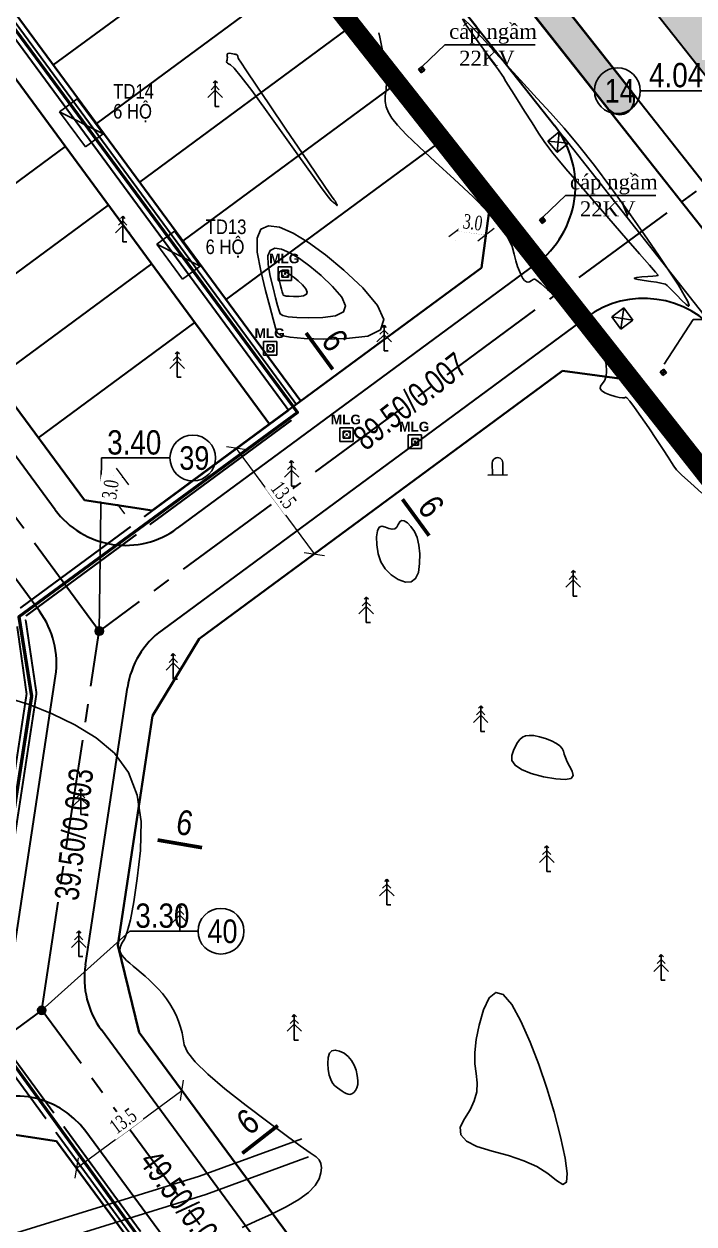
# Model space of a CAD drawing. Extents: x 22709 to 568895, y -41029 to 1932533.
# Drawn here: x 561065.6 to 561134.6, y 1930783.7 to 1930907.3 of the extents above; entities that cross this region are included whole.
import ezdxf

# ---------------------------------------------------------------- set-up
doc = ezdxf.new("R2010")
doc.units = ezdxf.units.MI
doc.header["$MEASUREMENT"] = 0
doc.header["$PDMODE"] = 1
for name, pattern in [('BORDER2', [0.875, 0.25, -0.125, 0.25, -0.125, 0, -0.125]), ('CENTER2', [1.125, 0.75, -0.125, 0.125, -0.125]), ('CONTINOUS', [0]), ('DASHED', [0.75, 0.5, -0.25]), ('DASHED2', [0.375, 0.25, -0.125])]:
    doc.linetypes.add(name, pattern=pattern)
doc.layers.get('0').update_dxf_attribs({"color": 8, "linetype": 'CONTINUOUS'})
doc.layers.get('DEFPOINTS').update_dxf_attribs({"color": 8, "linetype": 'CONTINUOUS'})
for name, color, linetype, lineweight in [('1-chieu dai', 8, 'CONTINUOUS', 40), ('1-nghiktHC', 8, 'CONTINUOUS', 60), ('10-TIM', 8, 'CENTER2', 35), ('13-PLO', 8, 'CONTINUOUS', 35), ('4-LE TRONG', 8, 'CONTINUOUS', 40), ('7-LE NGOAI', 8, 'CONTINUOUS', 35), ('84- CX DAI PHAN CACH', 8, 'CONTINUOUS', 50), ('D-S-DÂY ĐIỆN 1.5', 200, 'DASHED2', 40), ('EC04', 8, 'CONTINUOUS', 53), ('hlengoai', 8, 'CONTINUOUS', 0)]:
    doc.layers.add(name, color=color, linetype=linetype, lineweight=lineweight)
for name, color, linetype in [('1-chieurong', 8, 'CONTINUOUS'), ('1-cotTK', 8, 'CONTINUOUS'), ('1-RANH GIOI QH DX', 8, 'BORDER2'), ('1-toado', 8, 'CONTINUOUS'), ('CHUDIEN', 8, 'CONTINUOUS'), ('DIA VAT', 8, 'CONTINOUS'), ('DIA VAT.MOI', 8, 'CONTINUOUS'), ('DM CON', 8, 'CONTINUOUS'), ('GPC', 8, 'CONTINUOUS'), ('hoga', 8, 'CONTINUOUS'), ('lang mo', 8, 'CONTINUOUS'), ('LE DUONG', 8, 'CONTINUOUS'), ('LE.HTRANG', 8, 'CONTINUOUS'), ('MATCAT', 8, 'CONTINUOUS'), ('Phan cach.QH', 8, 'CONTINUOUS'), ('PHI LAO', 8, 'CONTINUOUS'), ('Thietbidien', 8, 'CONTINUOUS')]:
    doc.layers.add(name, color=color, linetype=linetype)
doc.styles.add('Do doc', font='VHARIALN.TTF', dxfattribs={"width": 0.9, "oblique": 0.6})
doc.styles.add('HHH', font='VNTIMEI.TTF', dxfattribs={"height": 0.5})
doc.styles.add('K1', font='VHARIALN.TTF', dxfattribs={"height": 250})
doc.styles.add('L1', font='vntimeh.shx', dxfattribs={"width": 0.7})
doc.styles.add('nha', font='VHARIALB.TTF', dxfattribs={"height": 1})
doc.styles.get("Standard").update_dxf_attribs({"font": 'vntimeh.shx'})
doc.styles.add('VNARIAL', font='VHARIALN.TTF')
doc.linetypes.add('EN04M', pattern='A,4.505489,-0.889973,2.289537,[1,CHEO22.shx,S=0.898128,R=0,X=0,Y=0.012726],2.215951,-0.947487,["0.4KV",Standard,S=2,R=359.997854,X=0,Y=-0.812412],-8.615751,2.099566,[1,CHEO22.shx,S=0.898128,R=0,X=0,Y=-0.055311],2.405923,-0.889973', length=24.85965)
doc.dimstyles.new('chieu rong', dxfattribs={"dimtxt": 1.5, "dimasz": 1.5, "dimexe": 1, "dimexo": 1, "dimgap": 0.3, "dimtad": 1, "dimdec": 1, "dimzin": 0, "dimdsep": 46, "dimtxsty": 'L1', "dimblk": 'OBLIQUE', "dimcen": 1, "dimclrd": 37, "dimclre": 37, "dimclrt": 7, "dimadec": 0, "dimazin": 0, "dimtfac": 1, "dimtdec": 1, "dimtofl": 0, "dimtmove": 2, "dimatfit": 3, "dimldrblk": 'ARCHTICK', "dimfxl": 1, "dimtfill": 1, "dimtolj": 1, "dimtzin": 0, "dimlwd": 5, "dimlwe": 5, "dimarcsym": 0})
doc.dimstyles.get("Standard").update_dxf_attribs({"dimtxt": 0.18, "dimasz": 0.18, "dimexe": 0.18, "dimexo": 0.0625, "dimgap": 0.09, "dimtad": 0, "dimtih": 1, "dimtoh": 1, "dimdec": 4, "dimzin": 0, "dimdsep": 46, "dimtxsty": 'Standard', "dimcen": 0.09, "dimadec": 0, "dimazin": 0, "dimtfac": 1, "dimtdec": 4, "dimtofl": 0, "dimtmove": 0, "dimatfit": 3, "dimfxl": 1, "dimtolj": 1, "dimtzin": 0, "dimarcsym": 0})
pattern_1 = [(37.5, (561075.49294, 1927460.0977), (-0.018898007, 0.57804713), [0, -0.456, 0, -0.51, 0, -0.4875]), (7.5, (561075.49294, 1927460.0977), (0.53093301, 0.84664382), [0, -0.246, 0, -0.411, 0, -0.1575]), (327.5, (561075.12394, 1927460.0977), (0.93424256, 0.001697716), [0, -0.15, 0, -0.54, 0, -0.705]), (317.5, (561075.12394, 1927460.0977), (0.90183798, 0.26330267), [0, -0.075, 0, -0.354, 0, -0.405])]

# ---------------------------------------------------------------- blocks, each defined once
blk = doc.blocks.new('hgd')
at = {"layer": 'hoga'}
for p, q in [((568281.14, 1931129.13, 2.68), (568281.51, 1931129.4, 2.68)), ((568281.79, 1931129.02, 3.6), (568281.14, 1931129.13, 3.6)), ((568281.42, 1931128.74, 3.6), (568281.14, 1931129.13, 2.68)), ((568281.51, 1931129.4, 2.68), (568281.42, 1931128.74, 3.6)), ((568281.42, 1931128.74, 3.6), (568281.79, 1931129.02, 3.6)), ((568281.79, 1931129.02, 3.6), (568281.51, 1931129.4, 2.68))]:
    blk.add_line(p, q, dxfattribs=at)
blk = doc.blocks.new('hg')
at = {"layer": 'hoga'}
for p, q in [((568234.76, 1931184.47, -3.14), (568236.01, 1931185.38, -3.14)), ((568236.01, 1931185.38, -3.14), (568235.7, 1931183.19, -0.05)), ((568236.94, 1931184.1, -0.05), (568236.01, 1931185.38, -3.14)), ((568236.94, 1931184.1, -0.05), (568234.76, 1931184.47, -0.05)), ((568235.7, 1931183.19, -0.05), (568234.76, 1931184.47, -3.14)), ((568235.7, 1931183.19, -0.05), (568236.94, 1931184.1, -0.05))]:
    blk.add_line(p, q, dxfattribs=at)
blk = doc.blocks.new('PL')
at = {"layer": 'PHI LAO', "color": 250, "linetype": 'Continuous'}
blk.add_line((569625.73, 1929989.67), (569626.15, 1929989.67), dxfattribs=at)
for points in [[(569624.98, 1929990.58), (569625.73, 1929991.33)], [(569625.3, 1929991.39), (569625.73, 1929991.81)], [(569625.51, 1929992.08), (569625.73, 1929992.3)], [(569625.95, 1929992.08), (569625.73, 1929992.3)], [(569625.73, 1929989.67), (569625.73, 1929992.3)], [(569626.15, 1929991.39), (569625.73, 1929991.81)], [(569626.48, 1929990.58), (569625.73, 1929991.33)]]:
    blk.add_lwpolyline(points, dxfattribs=at)
blk = doc.blocks.new('cvnfgj')
at = {"layer": '1-cotTK', "lineweight": -3}
h = blk.add_hatch(dxfattribs=at)
h.set_pattern_fill('ANSI31', scale=0.1, style=0)
h.set_pattern_definition([(45, (561075.492941, 1927460.097698), (-0.008838834765, 0.008838834765), [])])
edge = h.paths.add_edge_path()
edge.add_arc((568402.56, 1930175.79), 0.43, 0, 360)
at = {"layer": '1-cotTK', "color": 7, "lineweight": -3}
blk.add_circle((568402.56, 1930175.79, -28.47), 0.43, dxfattribs=at)
blk = doc.blocks.new('_Oblique')
at = {"color": 0, "linetype": 'ByBlock', "lineweight": -2}
blk.add_line((-0.5, -0.5), (0.5, 0.5), dxfattribs=at)
blk = doc.blocks.new('*D63')
at = {"layer": '1-chieurong', "color": 37, "lineweight": 5, "transparency": 16777216}
for p, q in [((568438.34, 1930783.98), (568437.01, 1930785.79)), ((568426.73, 1930776.98), (568437.6, 1930784.98)), ((568427.47, 1930775.97), (568426.14, 1930777.78))]:
    blk.add_line(p, q, dxfattribs=at)
at = {"layer": 'DEFPOINTS', "color": 0, "lineweight": -3, "transparency": 16777216}
for p in [(568437.6, 1930784.98), (568438.94, 1930783.17), (568428.07, 1930775.16)]:
    blk.add_point(p, dxfattribs=at)
at = {"layer": '1-chieurong', "color": 37, "lineweight": 5, "transparency": 16777216, "xscale": 1.5, "yscale": 1.5, "zscale": 1.5}
for p, rotation in [((568437.6, 1930784.98), 36.37556449985789), ((568426.73, 1930776.98), 216.3755644998579)]:
    blk.add_blockref('_Oblique', p, dxfattribs=dict(at, rotation=rotation))
at = {"layer": '1-chieurong', "color": 7, "lineweight": -3, "transparency": 16777216, "insert": (568431.54, 1930781.83), "char_height": 1.5, "attachment_point": 5, "rotation": 36.3756, "style": 'L1', "bg_fill": 3, "box_fill_scale": 1.25, "bg_fill_color": 9, "bg_fill_true_color": 13158600, "bg_fill_transparency": 0}
blk.add_mtext('\\A1;13.5', dxfattribs=at)
blk = doc.blocks.new('_ARCHTICK')
at = {"color": 0, "linetype": 'ByBlock', "const_width": 0.15}
blk.add_lwpolyline([(-0.5, -0.5), (0.5, 0.5)], dxfattribs=at)
blk = doc.blocks.new('*D102')
at = {"layer": '1-chieurong', "color": 37, "lineweight": 5, "transparency": 16777216}
for p, q in [((568451.24, 1930840.2), (568443.23, 1930851.07)), ((568442.43, 1930850.47), (568442.43, 1930850.47)), ((568450.44, 1930839.61), (568450.44, 1930839.61))]:
    blk.add_line(p, q, dxfattribs=at)
at = {"layer": 'DEFPOINTS', "color": 0, "lineweight": -3, "transparency": 16777216}
for p in [(568443.23, 1930851.07), (568443.23, 1930851.07), (568451.24, 1930840.2)]:
    blk.add_point(p, dxfattribs=at)
at = {"layer": '1-chieurong', "color": 37, "lineweight": 5, "transparency": 16777216, "xscale": 1.5, "yscale": 1.5, "zscale": 1.5}
for p, rotation in [((568443.23, 1930851.07), 126.3755644980997), ((568451.24, 1930840.2), 306.3755644980997)]:
    blk.add_blockref('_Oblique', p, dxfattribs=dict(at, rotation=rotation))
at = {"layer": '1-chieurong', "color": 7, "lineweight": -3, "transparency": 16777216, "insert": (568448.08, 1930846.26), "char_height": 1.5, "attachment_point": 5, "rotation": 306.3756, "style": 'L1', "bg_fill": 3, "box_fill_scale": 1.25, "bg_fill_color": 9, "bg_fill_true_color": 13158600, "bg_fill_transparency": 0}
blk.add_mtext('\\A1;13.5', dxfattribs=at)
blk = doc.blocks.new('*D129')
at = {"layer": '1-chieurong', "color": 37, "lineweight": 5, "transparency": 16777216}
for p, q in [((568465.94, 1930873.48), (568468.91, 1930873.08)), ((568465.8, 1930872.49), (568465.8, 1930872.49))]:
    blk.add_line(p, q, dxfattribs=at)
at = {"layer": '1-chieurong', "color": 37, "lineweight": 5, "transparency": 16777216, "xscale": 1.5, "yscale": 1.5, "zscale": 1.5}
for p, rotation in [((568465.94, 1930873.48), 172.3457274217622), ((568468.91, 1930873.08), 352.3457274217623)]:
    blk.add_blockref('_Oblique', p, dxfattribs=dict(at, rotation=rotation))
at = {"layer": '1-chieurong', "color": 7, "lineweight": -3, "transparency": 16777216, "insert": (568467.56, 1930874.33), "char_height": 1.5, "attachment_point": 5, "rotation": 352.3457, "style": 'L1', "bg_fill": 3, "box_fill_scale": 1.25, "bg_fill_color": 9, "bg_fill_true_color": 13158600, "bg_fill_transparency": 0}
blk.add_mtext('\\A1;3.0', dxfattribs=at)
at = {"layer": 'DEFPOINTS', "color": 0, "lineweight": -3, "transparency": 16777216}
for p in [(568465.94, 1930873.48), (568468.91, 1930873.08), (568468.91, 1930873.08)]:
    blk.add_point(p, dxfattribs=at)
blk = doc.blocks.new('*D131')
at = {"layer": '1-chieurong', "color": 37, "lineweight": 5, "transparency": 16777216}
for p, q in [((568430.5, 1930848.31), (568430.5, 1930848.31)), ((568431.04, 1930845.19), (568431.49, 1930848.16)), ((568430.05, 1930845.34), (568430.05, 1930845.34))]:
    blk.add_line(p, q, dxfattribs=at)
at = {"layer": '1-chieurong', "color": 37, "lineweight": 5, "transparency": 16777216, "xscale": 1.5, "yscale": 1.5, "zscale": 1.5}
for p, rotation in [((568431.49, 1930848.16), 81.3755644977677), ((568431.04, 1930845.19), 261.3755644977677)]:
    blk.add_blockref('_Oblique', p, dxfattribs=dict(at, rotation=rotation))
at = {"layer": '1-chieurong', "color": 7, "lineweight": -3, "transparency": 16777216, "insert": (568430.23, 1930846.83), "char_height": 1.5, "attachment_point": 5, "rotation": 81.3756, "style": 'L1', "bg_fill": 3, "box_fill_scale": 1.25, "bg_fill_color": 9, "bg_fill_true_color": 13158600, "bg_fill_transparency": 0}
blk.add_mtext('\\A1;3.0', dxfattribs=at)
at = {"layer": 'DEFPOINTS', "color": 0, "lineweight": -3, "transparency": 16777216}
for p in [(568431.49, 1930848.16), (568431.49, 1930848.16), (568431.04, 1930845.19)]:
    blk.add_point(p, dxfattribs=at)
blk = doc.blocks.new('Tu ha the')
at = {"color": 1, "linetype": 'CONTINOUS'}
blk.add_solid([(-1.5, -0.368), (1.5, 1.132), (-1.5, 1.132), (-1.5, -0.368)], dxfattribs=at)
at = {"layer": 'Thietbidien', "color": 1}
for p, q in [((-1.5, -0.368), (-1.5, 1.132)), ((-1.5, 1.132), (1.5, 1.132)), ((1.5, 1.132), (-1.5, -0.368)), ((1.5, -0.368), (1.5, 1.132)), ((-1.5, -0.368), (1.5, -0.368))]:
    blk.add_line(p, q, dxfattribs=at)
blk = doc.blocks.new('A$C5C0861BC')
at = {"layer": '1-nghiktHC', "color": 8, "lineweight": -3, "const_width": 0.2, "flags": 128}
for points in [[(360.79, 117.94), (299.41, 201.28)], [(359.98, 117.35), (298.6, 200.68)], [(359.97, 117.34), (346.3, 107.27), (345.09, 106.38)], [(345.67, 105.57), (346.89, 106.46), (360.29, 116.33)], [(326.74, 58.02), (326.74, 58.02), (329.41, 64.55), (332.99, 88.15), (332.02, 95.1)], [(327.44, 57.03), (330.36, 64.21), (334.01, 88.2), (332.9, 95.72), (332.96, 95.76)], [(344.74, 32.79), (336.81, 43.63)], [(344.15, 31.9), (336, 43.04)]]:
    blk.add_lwpolyline(points, dxfattribs=at)
at = {"layer": '1-nghiktHC', "color": 8, "linetype": 'DASHED', "lineweight": -3, "ltscale": 10, "const_width": 0.2, "flags": 128}
for points in [[(343.72, 105.37), (332.33, 96.98)], [(332.91, 96.17), (344.31, 104.56)]]:
    blk.add_lwpolyline(points, dxfattribs=at)
at = {"layer": '1-nghiktHC', "color": 8, "linetype": 'DASHED2', "lineweight": -3, "ltscale": 10, "const_width": 0.2, "flags": 128}
for points in [[(326.55, 55.95), (334.99, 44.41)], [(335.8, 45), (327.36, 56.54)]]:
    blk.add_lwpolyline(points, dxfattribs=at)
blk = doc.blocks.new('tmb')
at = {"layer": '84- CX DAI PHAN CACH', "lineweight": -3}
h = blk.add_hatch(dxfattribs=at)
h.set_pattern_fill('AR-SAND', color=256, scale=0.3, style=0)
h.set_pattern_definition(pattern_1)
edge = h.paths.add_edge_path()
edge.add_line((568445.617, 1930975.039), (568502.277, 1930903.261))
edge.add_line((568502.277, 1930903.261), (568553.045, 1930838.948))
edge.add_line((568553.045, 1930838.948), (568581.031, 1930803.495))
edge.add_arc((568582.211, 1930804.423), 1.501, 218.18055, 398.44591)
edge.add_line((568583.387, 1930805.356), (568550.555, 1930846.944))
edge.add_line((568550.555, 1930846.944), (568515.677, 1930891.125))
edge.add_line((568515.677, 1930891.125), (568476.956, 1930940.174))
edge.add_line((568476.956, 1930940.174), (568447.967, 1930976.894))
edge.add_arc((568446.792, 1930975.967), 1.497, 38.28906, 218.28906)
h = blk.add_hatch(dxfattribs=at)
h.set_pattern_fill('AR-SAND', color=256, scale=0.3, style=0)
h.set_pattern_definition(pattern_1)
h.paths.add_polyline_path([(568440.119, 1930970.699, 0.9999895), (568432.273, 1930964.505), (568564.483, 1930797.017, 1.0197815), (568572.426, 1930803.098)])
h = blk.add_hatch(dxfattribs=at)
h.set_pattern_fill('AR-SAND', color=256, scale=0.3, style=0)
h.set_pattern_definition(pattern_1)
h.paths.add_polyline_path([(568426.782, 1930960.171, 1.0000069), (568424.428, 1930958.312), (568481.521, 1930886.021, 1.0000078), (568483.875, 1930887.88)])
at = {"layer": '1-cotTK', "lineweight": -3, "ltscale": 15, "flags": 128}
for points in [[(568501.138, 1930885.336), (568491.853, 1930887.884), (568484.812, 1930887.884)], [(568429.078, 1930832.256), (568429.316, 1930850.076), (568436.357, 1930850.076)], [(568423.147, 1930793.224), (568432.215, 1930801.359), (568439.257, 1930801.359)]]:
    blk.add_lwpolyline(points, dxfattribs=at)
at = {"layer": '1-RANH GIOI QH DX', "linetype": 'DASHED2', "ltscale": 30, "const_width": 2}
blk.add_lwpolyline([(568411.678, 1930949.543), (568385.601, 1930982.494), (568352.821, 1931025.773), (568320.86, 1931069.918), (568234.454, 1931189.276), (567924.026, 1930964.64), (568247.697, 1930518.199), (568559.192, 1930762.669), (568544.947, 1930780.727), (568483.932, 1930858.072), (568469.374, 1930876.529)], close=True, dxfattribs=at)
at = {"layer": '1-toado'}
for centre in [(568482.455, 1930887.884), (568438.714, 1930850.076), (568441.613, 1930801.359)]:
    blk.add_circle(centre, 2.357, dxfattribs=at)
at = {"layer": '10-TIM', "ltscale": 15}
for p, q in [((568429.078, 1930832.256), (568354.498, 1930933.505)), ((568501.136, 1930885.335), (568429.078, 1930832.256)), ((568423.147, 1930793.224), (568429.078, 1930832.256)), ((568423.147, 1930793.224), (568342.347, 1930733.706)), ((568487.246, 1930706.204), (568423.147, 1930793.224))]:
    blk.add_line(p, q, dxfattribs=at)
at = {"layer": '13-PLO'}
for p, q in [((568445.799, 1930906.363), (568424.331, 1930890.55)), ((568450.452, 1930900.475), (568428.779, 1930884.511)), ((568455.104, 1930894.587), (568433.227, 1930878.472)), ((568459.757, 1930888.699), (568437.675, 1930872.434)), ((568425.558, 1930882.139), (568409.455, 1930870.277)), ((568464.409, 1930882.812), (568442.123, 1930866.395)), ((568430.006, 1930876.1), (568413.903, 1930864.239)), ((568434.454, 1930870.061), (568418.351, 1930858.2)), ((568438.902, 1930864.023), (568422.799, 1930852.161))]:
    blk.add_line(p, q, dxfattribs=at)
at = {"layer": '4-LE TRONG', "ltscale": 0.5}
for p, q in [((568411.678, 1930949.543), (568469.374, 1930876.529)), ((568388.746, 1930938.858), (568449.833, 1930855.928)), ((568385.526, 1930936.486), (568446.612, 1930853.556)), ((568372.388, 1930920.599), (568427.544, 1930845.72)), ((568483.932, 1930858.072), (568544.947, 1930780.727)), ((568434.535, 1930844.66), (568446.6, 1930853.547)), ((568427.544, 1930845.72), (568434.535, 1930844.66))]:
    blk.add_line(p, q, dxfattribs=at)
at = {"layer": '4-LE TRONG'}
for p, q in [((568469.374, 1930876.529), (568468.448, 1930869.64)), ((568449.821, 1930855.919), (568468.448, 1930869.64)), ((568476.809, 1930859.032), (568439.357, 1930831.445)), ((568483.932, 1930858.072), (568476.809, 1930859.032)), ((568439.357, 1930831.445), (568434.58, 1930823.536)), ((568430.992, 1930799.918), (568434.58, 1930823.536)), ((568430.992, 1930799.918), (568433.206, 1930790.949)), ((568433.206, 1930790.949), (568480.1, 1930727.287)), ((568424.681, 1930779.76), (568417.69, 1930780.82)), ((568440.101, 1930758.826), (568424.681, 1930779.76))]:
    blk.add_line(p, q, dxfattribs=at)
at = {"layer": '4-LE TRONG', "ltscale": 0.5, "flags": 128}
blk.add_lwpolyline([(568449.821, 1930855.919), (568446.6, 1930853.547)], dxfattribs=at)
at = {"layer": '7-LE NGOAI', "extrusion": (0.010195, 0.003673, 0.999941)}
for p, q in [((568564.591, 1930796.881), (568432.272, 1930964.504)), ((568483.875, 1930887.88), (568426.782, 1930960.171)), ((568481.521, 1930886.021), (568424.428, 1930958.312))]:
    blk.add_line(p, q, dxfattribs=at)
at = {"layer": '7-LE NGOAI', "ltscale": 0.5}
for p, q in [((568421.902, 1930952.734), (568475.978, 1930884.301)), ((568424.535, 1930844.746), (568369.379, 1930919.625)), ((568474.062, 1930870.05), (568437.119, 1930842.837)), ((568422.917, 1930834.297), (568399.815, 1930865.66)), ((568479.242, 1930864.55), (568435.542, 1930832.36)), ((568420.231, 1930799.008), (568424.569, 1930827.609)), ((568427.647, 1930797.883), (568431.981, 1930826.464)), ((568476.926, 1930726.537), (568429.298, 1930791.196)), ((568441.923, 1930761.411), (568427.689, 1930780.734))]:
    blk.add_line(p, q, dxfattribs=at)
at = {"layer": '7-LE NGOAI'}
blk.add_arc((568482.698, 1930886.95), 1.5, 218.30031, 38.30031, dxfattribs=at)
at = {"layer": '7-LE NGOAI', "ltscale": 0.5}
for centre, radius, start, end in [((568468.132, 1930878.101), 10, 306.37556, 38.31589), ((568485.173, 1930856.499), 10, 38.26897, 126.37556), ((568431.782, 1930850.084), 9, 216.37556, 306.37556), ((568415.671, 1930828.959), 9, 351.37556, 36.37556), ((568440.88, 1930825.114), 9, 126.37556, 171.37556), ((568436.545, 1930796.533), 9, 171.37556, 216.37556), ((568420.443, 1930775.396), 9, 36.37556, 126.37556)]:
    blk.add_arc(centre, radius, start, end, dxfattribs=at)
at = {"layer": 'DIA VAT.MOI', "linetype": 'Continuous'}
for p, q in [((568447.5, 1930869.759, 3.092), (568448.9, 1930869.759, 3.092)), ((568447.5, 1930868.359, 3.092), (568447.5, 1930869.759, 3.092)), ((568448.9, 1930869.759, 3.092), (568448.9, 1930868.359, 3.092)), ((568448.9, 1930868.359, 3.092), (568447.5, 1930868.359, 3.092)), ((568447.874, 1930868.708, 3.092), (568447.874, 1930869.408, 3.092)), ((568447.874, 1930869.408, 3.092), (568448.574, 1930869.408, 3.092)), ((568448.574, 1930868.708, 3.092), (568447.874, 1930868.708, 3.092)), ((568448.574, 1930869.408, 3.092), (568448.574, 1930868.708, 3.092)), ((568445.989, 1930862.069, 3.092), (568447.389, 1930862.069, 3.092)), ((568445.989, 1930860.669, 3.092), (568445.989, 1930862.069, 3.092)), ((568446.363, 1930861.018, 3.092), (568446.363, 1930861.718, 3.092)), ((568446.363, 1930861.718, 3.092), (568447.063, 1930861.718, 3.092)), ((568447.063, 1930861.018, 3.092), (568446.363, 1930861.018, 3.092)), ((568447.063, 1930861.718, 3.092), (568447.063, 1930861.018, 3.092)), ((568447.389, 1930862.069, 3.092), (568447.389, 1930860.669, 3.092)), ((568447.389, 1930860.669, 3.092), (568445.989, 1930860.669, 3.092)), ((568453.847, 1930853.184, 3.141), (568455.247, 1930853.184, 3.141)), ((568453.847, 1930851.784, 3.141), (568453.847, 1930853.184, 3.141)), ((568454.221, 1930852.133, 3.141), (568454.221, 1930852.833, 3.141)), ((568454.221, 1930852.833, 3.141), (568454.921, 1930852.833, 3.141)), ((568454.921, 1930852.833, 3.141), (568454.921, 1930852.133, 3.141)), ((568455.247, 1930853.184, 3.141), (568455.247, 1930851.784, 3.141)), ((568460.891, 1930852.444, 3.141), (568462.291, 1930852.444, 3.141)), ((568460.891, 1930851.044, 3.141), (568460.891, 1930852.444, 3.141)), ((568462.291, 1930852.444, 3.141), (568462.291, 1930851.044, 3.141)), ((568455.247, 1930851.784, 3.141), (568453.847, 1930851.784, 3.141)), ((568454.921, 1930852.133, 3.141), (568454.221, 1930852.133, 3.141)), ((568462.291, 1930851.044, 3.141), (568460.891, 1930851.044, 3.141)), ((568461.265, 1930851.393, 3.141), (568461.265, 1930852.093, 3.141)), ((568461.265, 1930852.093, 3.141), (568461.965, 1930852.093, 3.141)), ((568461.965, 1930851.393, 3.141), (568461.265, 1930851.393, 3.141)), ((568461.965, 1930852.093, 3.141), (568461.965, 1930851.393, 3.141)), ((568469.568, 1930849.564), (568469.586, 1930848.332)), ((568470.648, 1930849.579), (568470.665, 1930848.348)), ((568469.123, 1930848.325), (568471.129, 1930848.355))]:
    blk.add_line(p, q, dxfattribs=at)
at = {"layer": 'DIA VAT.MOI', "linetype": 'ByBlock'}
for p, q in [((568447.874, 1930868.708, 3.092), (568448.574, 1930869.408, 3.092)), ((568447.874, 1930869.408, 3.092), (568448.574, 1930868.708, 3.092)), ((568446.363, 1930861.018, 3.092), (568447.063, 1930861.718, 3.092)), ((568446.363, 1930861.718, 3.092), (568447.063, 1930861.018, 3.092)), ((568454.221, 1930852.133, 3.141), (568454.921, 1930852.833, 3.141)), ((568454.221, 1930852.833, 3.141), (568454.921, 1930852.133, 3.141)), ((568461.265, 1930851.393, 3.141), (568461.965, 1930852.093, 3.141)), ((568461.265, 1930852.093, 3.141), (568461.965, 1930851.393, 3.141))]:
    blk.add_line(p, q, dxfattribs=at)
at = {"layer": 'DIA VAT.MOI', "linetype": 'Continuous'}
blk.add_ellipse((568470.108, 1930849.571), major_axis=(0.54, 0.008), ratio=0.999995, start_param=-0.0000131, end_param=3.1415796, dxfattribs=at)
at = {"layer": 'DM CON'}
for points, elevation in [([(568466.506, 1930895.276), (568466.888, 1930894.637), (568467.747, 1930893.416), (568468.757, 1930892.024), (568469.593, 1930890.871), (568470.201, 1930890.024), (568470.575, 1930889.491), (568470.744, 1930889.23), (568470.876, 1930889.001), (568471.142, 1930888.562), (568471.569, 1930887.873), (568472.16, 1930886.932), (568472.896, 1930885.769), (568473.662, 1930884.573), (568474.343, 1930883.53), (568474.921, 1930882.671), (568475.397, 1930881.995), (568475.803, 1930881.46), (568476.327, 1930880.827), (568477.155, 1930879.853), (568478.317, 1930878.5), (568479.812, 1930876.771), (568481.586, 1930874.725), (568483.332, 1930872.716), (568484.744, 1930871.096), (568485.77, 1930869.925), (568486.402, 1930869.208), (568486.658, 1930868.914), (568486.638, 1930868.848), (568486.445, 1930868.817), (568486.095, 1930868.787), (568485.599, 1930868.753), (568484.989, 1930868.713), (568484.459, 1930868.664), (568484.2, 1930868.603), (568484.244, 1930868.529), (568484.592, 1930868.442), (568485.212, 1930868.346), (568485.913, 1930868.249), (568486.503, 1930868.162), (568486.951, 1930868.087), (568487.253, 1930868.022), (568487.427, 1930867.959), (568487.578, 1930867.844), (568487.81, 1930867.623), (568488.142, 1930867.29), (568488.572, 1930866.847), (568489.079, 1930866.322), (568489.533, 1930865.882), (568489.802, 1930865.695), (568489.866, 1930865.79), (568489.718, 1930866.172), (568489.354, 1930866.848), (568488.744, 1930867.851), (568487.859, 1930869.216), (568486.695, 1930870.946), (568485.257, 1930873.035), (568483.57, 1930875.439), (568481.796, 1930877.906), (568480.094, 1930880.182), (568478.491, 1930882.223), (568476.99, 1930884.026), (568475.583, 1930885.61), (568474.211, 1930887.097), (568472.818, 1930888.607), (568471.395, 1930890.161), (568469.947, 1930891.752), (568468.514, 1930893.33), (568467.337, 1930894.6), (568466.655, 1930895.265)], 3.5), ([(568491.156, 1930846.464), (568489.983, 1930847.504), (568489.115, 1930848.307), (568488.552, 1930848.873), (568488.26, 1930849.237), (568488.04, 1930849.598), (568487.691, 1930850.157), (568487.179, 1930850.947), (568486.503, 1930851.968), (568485.687, 1930853.182), (568484.877, 1930854.364), (568484.221, 1930855.29), (568483.744, 1930855.922), (568483.445, 1930856.258), (568483.303, 1930856.323), (568483.192, 1930856.271), (568482.984, 1930856.254), (568482.659, 1930856.3), (568482.216, 1930856.411), (568481.677, 1930856.585), (568481.172, 1930856.795), (568480.831, 1930857.014), (568480.675, 1930857.238), (568480.704, 1930857.467), (568480.898, 1930857.71), (568481.134, 1930858.021), (568481.291, 1930858.449), (568481.347, 1930859.004), (568481.296, 1930859.688), (568481.13, 1930860.494), (568480.799, 1930861.395), (568480.255, 1930862.362), (568479.491, 1930863.389), (568478.511, 1930864.471), (568477.348, 1930865.588), (568476.202, 1930866.616), (568475.271, 1930867.431), (568474.59, 1930868.011), (568474.159, 1930868.358), (568473.961, 1930868.485), (568473.879, 1930868.483), (568473.796, 1930868.444), (568473.693, 1930868.384), (568473.566, 1930868.307), (568473.415, 1930868.222), (568473.25, 1930868.174), (568473.08, 1930868.211), (568472.904, 1930868.342), (568472.725, 1930868.566), (568472.542, 1930868.885), (568472.359, 1930869.296), (568472.178, 1930869.796), (568471.999, 1930870.385), (568471.816, 1930871.066), (568471.602, 1930871.848), (568471.183, 1930872.791), (568470.388, 1930873.955), (568469.19, 1930875.348), (568467.594, 1930876.966), (568465.653, 1930878.772), (568463.691, 1930880.552), (568462.034, 1930882.092), (568460.734, 1930883.355), (568459.799, 1930884.339), (568459.213, 1930885.063), (568458.865, 1930885.647), (568458.647, 1930886.212), (568458.541, 1930886.78), (568458.538, 1930887.358), (568458.621, 1930887.975), (568458.68, 1930888.787), (568458.603, 1930889.951), (568458.373, 1930891.494), (568457.987, 1930893.409), (568457.884, 1930893.835)], 3.5), ([(568443.792, 1930770.843), (568445.22, 1930771.512), (568446.81, 1930772.245), (568448.35, 1930773.004), (568449.633, 1930773.75), (568450.622, 1930774.476), (568451.314, 1930775.182), (568451.721, 1930775.86), (568451.918, 1930776.482), (568451.981, 1930777.018), (568451.922, 1930777.462), (568451.74, 1930777.821), (568451.413, 1930778.123), (568450.806, 1930778.55), (568449.788, 1930779.28), (568448.338, 1930780.343), (568446.462, 1930781.737), (568444.228, 1930783.42), (568442.027, 1930785.142), (568440.25, 1930786.652), (568438.964, 1930787.907), (568438.173, 1930788.905), (568437.839, 1930789.662), (568437.731, 1930790.289), (568437.62, 1930790.895), (568437.464, 1930791.499), (568437.258, 1930792.105), (568437.002, 1930792.71), (568436.702, 1930793.303), (568436.365, 1930793.873), (568435.994, 1930794.416), (568435.588, 1930794.932), (568435.15, 1930795.422), (568434.699, 1930795.884), (568434.253, 1930796.317), (568433.813, 1930796.719), (568433.382, 1930797.093), (568432.962, 1930797.437), (568432.568, 1930797.76), (568432.213, 1930798.065), (568431.901, 1930798.355), (568431.632, 1930798.63), (568431.412, 1930798.894), (568431.264, 1930799.163), (568431.214, 1930799.454), (568431.265, 1930799.772), (568431.417, 1930800.125), (568431.664, 1930800.551), (568431.97, 1930801.28), (568432.299, 1930802.542), (568432.644, 1930804.375), (568432.996, 1930806.774), (568433.319, 1930809.671), (568433.389, 1930812.669), (568432.987, 1930815.371), (568432.075, 1930817.708), (568430.651, 1930819.673), (568428.747, 1930821.277), (568426.548, 1930822.604), (568424.24, 1930823.738), (568421.854, 1930824.693), (568419.398, 1930825.465)], 3)]:
    blk.add_lwpolyline(points, dxfattribs=dict(at, elevation=elevation))
for points, elevation in [([(568442.253, 1930891.623), (568442.292, 1930891.694), (568442.373, 1930891.733), (568442.498, 1930891.742), (568442.659, 1930891.722), (568442.827, 1930891.69), (568442.97, 1930891.663), (568443.082, 1930891.642), (568443.163, 1930891.628), (568443.216, 1930891.62), (568443.25, 1930891.609), (568443.279, 1930891.588), (568443.304, 1930891.554), (568443.326, 1930891.508), (568443.344, 1930891.452), (568443.358, 1930891.394), (568443.368, 1930891.344), (568443.375, 1930891.302), (568443.384, 1930891.261), (568443.423, 1930891.18), (568443.659, 1930890.814), (568444.256, 1930889.92), (568445.242, 1930888.457), (568446.613, 1930886.433), (568448.312, 1930883.929), (568450.015, 1930881.424), (568451.395, 1930879.396), (568452.398, 1930877.928), (568453.018, 1930877.026), (568453.282, 1930876.652), (568453.349, 1930876.568), (568453.377, 1930876.537), (568453.394, 1930876.516), (568453.405, 1930876.5), (568453.411, 1930876.486), (568453.42, 1930876.463), (568453.438, 1930876.424), (568453.466, 1930876.366), (568453.503, 1930876.291), (568453.547, 1930876.201), (568453.579, 1930876.124), (568453.582, 1930876.084), (568453.553, 1930876.085), (568453.491, 1930876.128), (568453.401, 1930876.209), (568453.301, 1930876.301), (568453.209, 1930876.381), (568453.129, 1930876.445), (568453.056, 1930876.499), (568452.961, 1930876.583), (568452.68, 1930876.937), (568452.046, 1930877.798), (568451.033, 1930879.204), (568449.645, 1930881.148), (568447.934, 1930883.554), (568446.21, 1930885.962), (568444.782, 1930887.91), (568443.704, 1930889.323), (568442.98, 1930890.193), (568442.589, 1930890.558), (568442.401, 1930890.654), (568442.285, 1930890.716), (568442.218, 1930890.786), (568442.195, 1930890.87), (568442.212, 1930890.967), (568442.243, 1930891.074), (568442.265, 1930891.184), (568442.274, 1930891.297), (568442.268, 1930891.411), (568442.254, 1930891.524)], 2), ([(568457.756, 1930865.79), (568458.388, 1930864.34), (568458.045, 1930863.286), (568456.733, 1930862.634), (568454.559, 1930862.361), (568452.164, 1930862.323), (568450.188, 1930862.377), (568448.739, 1930862.499), (568447.83, 1930862.688), (568447.415, 1930862.97), (568447.223, 1930863.484), (568446.982, 1930864.374), (568446.645, 1930865.66), (568446.211, 1930867.336), (568445.715, 1930869.335), (568445.361, 1930871.259), (568445.357, 1930872.712), (568445.737, 1930873.626), (568446.505, 1930873.992), (568447.644, 1930873.825), (568449.058, 1930873.221), (568450.649, 1930872.276), (568452.396, 1930871.007), (568454.284, 1930869.426), (568456.23, 1930867.587)], 3), ([(568446.463, 1930869.988), (568446.461, 1930870.878), (568446.694, 1930871.438), (568447.164, 1930871.662), (568447.862, 1930871.56), (568448.728, 1930871.19), (568449.702, 1930870.611), (568450.772, 1930869.834), (568451.928, 1930868.866), (568453.12, 1930867.739), (568454.055, 1930866.639), (568454.441, 1930865.751), (568454.231, 1930865.106), (568453.428, 1930864.706), (568452.096, 1930864.539), (568450.629, 1930864.516), (568449.419, 1930864.549), (568448.532, 1930864.623), (568447.975, 1930864.739), (568447.721, 1930864.912), (568447.604, 1930865.227), (568447.456, 1930865.771), (568447.25, 1930866.559), (568446.984, 1930867.586), (568446.68, 1930868.81)], 3.5), ([(568450.353, 1930867.488), (568450.495, 1930867.162), (568450.417, 1930866.925), (568450.122, 1930866.778), (568449.634, 1930866.717), (568449.095, 1930866.708), (568448.651, 1930866.721), (568448.326, 1930866.748), (568448.121, 1930866.791), (568448.028, 1930866.854), (568447.985, 1930866.969), (568447.93, 1930867.169), (568447.855, 1930867.459), (568447.757, 1930867.835), (568447.646, 1930868.285), (568447.566, 1930868.717), (568447.565, 1930869.044), (568447.65, 1930869.249), (568447.823, 1930869.332), (568448.079, 1930869.294), (568448.397, 1930869.158), (568448.755, 1930868.946), (568449.148, 1930868.661), (568449.572, 1930868.305), (568450.009, 1930867.892)], 4), ([(568461.541, 1930842.525), (568461.816, 1930841.882), (568462, 1930841.106), (568462.092, 1930840.203), (568462.086, 1930839.206), (568461.954, 1930838.298), (568461.667, 1930837.662), (568461.221, 1930837.329), (568460.62, 1930837.303), (568459.885, 1930837.571), (568459.15, 1930838.05), (568458.546, 1930838.657), (568458.097, 1930839.38), (568457.805, 1930840.209), (568457.667, 1930841.12), (568457.655, 1930841.96), (568457.743, 1930842.577), (568457.925, 1930842.946), (568458.199, 1930843.067), (568458.554, 1930842.966), (568458.925, 1930842.803), (568459.248, 1930842.734), (568459.513, 1930842.788), (568459.719, 1930842.965), (568459.874, 1930843.244), (568460.029, 1930843.506), (568460.234, 1930843.63), (568460.498, 1930843.593), (568460.819, 1930843.394), (568461.188, 1930843.034)], 3), ([(568471.59, 1930818.928), (568471.916, 1930818.438), (568472.581, 1930817.993), (568473.58, 1930817.598), (568474.863, 1930817.262), (568476.131, 1930817.039), (568477.088, 1930816.981), (568477.682, 1930817.098), (568477.91, 1930817.389), (568477.802, 1930817.837), (568477.538, 1930818.344), (568477.297, 1930818.814), (568477.111, 1930819.23), (568476.983, 1930819.591), (568476.899, 1930819.898), (568476.778, 1930820.173), (568476.54, 1930820.439), (568476.17, 1930820.698), (568475.67, 1930820.95), (568475.055, 1930821.189), (568474.418, 1930821.383), (568473.851, 1930821.496), (568473.372, 1930821.524), (568472.982, 1930821.466), (568472.676, 1930821.323), (568472.42, 1930821.098), (568472.182, 1930820.797), (568471.958, 1930820.421), (568471.749, 1930819.971), (568471.581, 1930819.457)], 3), ([(568468.023, 1930785.765), (568467.968, 1930784.838), (568467.717, 1930783.909), (568467.275, 1930782.978), (568466.694, 1930782.054), (568466.276, 1930781.182), (568466.327, 1930780.411), (568466.897, 1930779.747), (568467.987, 1930779.189), (568469.543, 1930778.724), (568471.255, 1930778.268), (568472.811, 1930777.739), (568474.159, 1930777.123), (568475.288, 1930776.429), (568476.192, 1930775.71), (568476.841, 1930775.296), (568477.206, 1930775.51), (568477.284, 1930776.409), (568477.076, 1930777.992), (568476.598, 1930780.205), (568475.938, 1930782.721), (568475.188, 1930785.215), (568474.364, 1930787.627), (568473.469, 1930789.942), (568472.516, 1930792.106), (568471.573, 1930793.833), (568470.708, 1930794.832), (568469.933, 1930795.057), (568469.251, 1930794.511), (568468.666, 1930793.26), (568468.208, 1930791.698), (568467.904, 1930790.219), (568467.759, 1930788.891), (568467.768, 1930787.722), (568467.906, 1930786.704)], 3), ([(568453.621, 1930785.247), (568453.869, 1930785.068), (568454.102, 1930784.907), (568454.318, 1930784.766), (568454.52, 1930784.648), (568454.714, 1930784.574), (568454.906, 1930784.566), (568455.098, 1930784.628), (568455.289, 1930784.761), (568455.475, 1930784.964), (568455.624, 1930785.238), (568455.708, 1930785.585), (568455.72, 1930786.004), (568455.661, 1930786.493), (568455.53, 1930787.042), (568455.328, 1930787.587), (568455.055, 1930788.067), (568454.712, 1930788.47), (568454.302, 1930788.793), (568453.836, 1930789.029), (568453.39, 1930789.132), (568453.038, 1930789.057), (568452.793, 1930788.798), (568452.657, 1930788.357), (568452.624, 1930787.755), (568452.671, 1930787.111), (568452.771, 1930786.546), (568452.922, 1930786.081), (568453.121, 1930785.719), (568453.363, 1930785.452)], 3.5)]:
    blk.add_lwpolyline(points, close=True, dxfattribs=dict(at, elevation=elevation))
at = {"layer": 'GPC'}
for p, q in [((568574.465, 1930773.142), (568375.461, 1931025.212)), ((568572.111, 1930771.283), (568373.067, 1931023.402))]:
    blk.add_line(p, q, dxfattribs=at)
at = {"layer": 'hlengoai', "linetype": 'Continuous', "extrusion": (0.010195, 0.003673, 0.999941)}
for p, q in [((568579.921, 1930777.465, -4.161), (568381.013, 1931029.435, -3.059)), ((568574.43, 1930773.129, -4.089), (568375.421, 1931025.202, -2.986)), ((568572.076, 1930771.27, -4.059), (568373.027, 1931023.392, -2.955))]:
    blk.add_line(p, q, dxfattribs=at)
at = {"layer": 'hoga'}
for p, q in [((568476.463, 1930883.662, 3.141), (568476.257, 1930881.551, 3.141)), ((568475.305, 1930882.709, 3.141), (568477.416, 1930882.503, 3.141))]:
    blk.add_line(p, q, dxfattribs=at)
at = {"layer": 'hoga', "elevation": 3.141}
blk.add_lwpolyline([(568475.305, 1930882.709), (568476.257, 1930881.551), (568477.416, 1930882.503), (568476.463, 1930883.662)], close=True, dxfattribs=at)
at = {"layer": 'LE DUONG'}
for p, q in [((568392.009, 1930990.563, 3.141), (568476.94, 1930883.083, 3.141)), ((568476.934, 1930883.088, 3.092), (568583.696, 1930747.753, 3.141))]:
    blk.add_line(p, q, dxfattribs=at)
at = {"layer": 'LE DUONG', "elevation": 3.141, "flags": 128}
for points in [[(568449.935, 1930780.002), (568439.422, 1930776.151), (568419.667, 1930770.024), (568381.334, 1930758.318), (568321.535, 1930739.33), (568286.985, 1930729.223), (568223.795, 1930710.782), (568204.047, 1930704.817), (568159.902, 1930693.611)], [(568450.623, 1930778.124), (568440.063, 1930774.255), (568420.255, 1930768.112), (568381.929, 1930756.408), (568322.119, 1930737.416), (568287.547, 1930727.303), (568224.364, 1930708.864), (568204.583, 1930702.889), (568160.394, 1930691.673)]]:
    blk.add_lwpolyline(points, dxfattribs=at)
at = {"layer": 'LE.HTRANG'}
blk.add_line((568442.856, 1930926.343), (568467.935, 1930894.503), dxfattribs=at)
at = {"layer": 'MATCAT', "const_width": 0.38}
for points in [[(568450.388, 1930862.949), (568453.133, 1930859.199)], [(568460.315, 1930845.83), (568463.059, 1930842.079)], [(568435.09, 1930810.748), (568439.671, 1930809.963)], [(568443.812, 1930778.494), (568447.476, 1930781.353)]]:
    blk.add_lwpolyline(points, dxfattribs=at)
at = {"layer": 'Phan cach.QH', "linetype": 'Continuous', "extrusion": (0.010195, 0.003673, 0.999941)}
blk.add_line((568579.931, 1930777.454, -4.161), (568381.023, 1931029.424, -3.059), dxfattribs=at)
at = {"layer": 'Phan cach.QH', "linetype": 'Continuous'}
for p, q in [((568579.947, 1930777.436), (568381.036, 1931029.406)), ((568574.455, 1930773.1), (568375.444, 1931025.173)), ((568572.101, 1930771.241), (568373.05, 1931023.363))]:
    blk.add_line(p, q, dxfattribs=at)
for p in [(-1184.706, 896.601), (-1194.235, 882.667), (-1167.3, 871.442), (-1188.621, 868.714), (-1176.829, 857.508), (-1147.823, 846.192), (-1169.144, 843.463), (-1189.021, 837.644, 3), (-1157.352, 832.258), (-1198.55, 823.71, 3), (-1150.549, 817.855), (-1167.027, 814.41), (-1188.348, 811.682), (-1198.766, 809.094), (-1138.757, 806.65), (-1176.555, 800.476)]:
    blk.add_blockref('PL', p)
at = {"layer": '1-cotTK', "lineweight": -3}
for p in [(26.517, 656.462, 28.474), (20.586, 617.43, 28.474)]:
    blk.add_blockref('cvnfgj', p, dxfattribs=at)
at = {"layer": 'CHUDIEN', "linetype": 'Continuous', "xscale": 1.499999998949281, "yscale": 1.499999998949281, "zscale": 1.499999998949281, "rotation": 306.2919177932372}
for p in [(568426.772, 1930884.241), (568436.777, 1930870.617)]:
    blk.add_blockref('Tu ha the', p, dxfattribs=at)
at = {"layer": 'DIA VAT'}
for name, p in [('hgd', (180.834, -239.02, -0.464)), ('hgd', (193.278, -254.52, -0.464)), ('hg', (247.119, -319.85, 4.736)), ('hgd', (205.729, -270.175, -0.513))]:
    blk.add_blockref(name, p, dxfattribs=at)
at = {"layer": '1-chieu dai', "lineweight": -3, "char_height": 2.5, "attachment_point": 5, "style": 'Do doc'}
for s, insert, rotation in [('\\A1;89.50/0.007', (568461.097, 1930855.903, 3.141), 38.11348), ('\\A1;39.50/0.003', (568426.478, 1930811.322), 83.42877), ('\\A1;49.50/0.006', (568438.122, 1930772.894), 306.37556)]:
    blk.add_mtext(s, dxfattribs=dict(at, insert=insert, rotation=rotation))
at = {"layer": '1-cotTK', "style": 'K1'}
for s, p in [('4.04', (568485.725, 1930888.24, 28.474)), ('3.40', (568429.895, 1930850.432, 28.474)), ('3.30', (568432.794, 1930801.715, 28.474))]:
    blk.add_text(s, height=2.5008, dxfattribs=at).set_placement(p)
at = {"layer": '1-toado', "style": 'K1'}
for s, p in [('14', (568481.148, 1930886.664, 27.677)), ('39', (568437.328, 1930848.856, 27.677)), ('40', (568440.228, 1930800.139, 27.677))]:
    blk.add_text(s, height=2.4307, dxfattribs=at).set_placement(p)
at = {"layer": 'DIA VAT.MOI', "linetype": 'Continuous', "style": 'nha'}
for p in [(568446.59, 1930870.115, 3.092), (568445.079, 1930862.425, 3.092), (568452.937, 1930853.54, 3.141), (568459.981, 1930852.8, 3.141)]:
    blk.add_text('mlg', height=1, dxfattribs=at).set_placement(p)
at = {"layer": 'lang mo', "style": 'HHH'}
for s, p in [('c¸p ngÇm', (568465.127, 1930893.224, 5.769)), ('22KV', (568466.152, 1930890.448, 5.769)), ('c¸p ngÇm', (568477.571, 1930877.724, 5.769)), ('22KV', (568478.596, 1930874.948, 5.769))]:
    blk.add_text(s, height=1.5521, dxfattribs=at).set_placement(p)
at = {"layer": 'MATCAT', "style": 'VNARIAL'}
for s, p in [('td14', (568430.511, 1930887.077, -0.396)), ('6 hé', (568430.502, 1930885.018, -0.396)), ('td13', (568440.041, 1930873.129, -0.396)), ('6 hé', (568440.032, 1930871.069, -0.396))]:
    blk.add_text(s, height=1.5, dxfattribs=at).set_placement(p)
at = {"layer": 'MATCAT', "style": 'K1'}
for rotation, p in [(305.85053, (568451.839, 1930862.114)), (305.85053, (568461.766, 1930844.995)), (349.92944, (568436.858, 1930811.417)), (37.61085, (568444.508, 1930780.252))]:
    blk.add_text('6', height=2.56, rotation=rotation, dxfattribs=at).set_placement(p)
at = {"layer": 'DIA VAT'}
for points in [[(568462.345, 1930890.382, 2.677), (568464.679, 1930892.612, 2.677), (568473.991, 1930892.612, 2.677)], [(568474.789, 1930874.882, 2.677), (568477.123, 1930877.112, 2.677), (568486.435, 1930877.112, 2.677)], [(568487.287, 1930859.751, -0.464), (568490.25, 1930864.349, -0.464), (568499.562, 1930864.349, -0.464)]]:
    blk.add_leader(points, dimstyle='STANDARD', override={"dimgap": 0.09, "dimtad": 0, "dimfxl": 0.18, "dimtfill": 1, "dimarcsym": 1}, dxfattribs=at)
at = {"layer": '1-chieurong', "lineweight": -3}
for p1, p2, distance, picture, middle in [((568465.938, 1930873.484), (568468.911, 1930873.085), 0, '*D129', (568467.564, 1930874.325)), ((568451.241, 1930840.198), (568443.235, 1930851.068), 0, '*D102', (568448.083, 1930846.256)), ((568431.04, 1930845.19), (568431.489, 1930848.156), 0, '*D131', (568430.226, 1930846.83)), ((568428.067, 1930775.164), (568438.936, 1930783.17), 2.254, '*D63', (568431.542, 1930781.827))]:
    dim = blk.add_aligned_dim(p1=p1, p2=p2, distance=distance, dimstyle='chieu rong', dxfattribs=at)
    dim.commit()
    dim.dimension.update_dxf_attribs({"geometry": picture, "text_midpoint": middle})
at = {"layer": 'EC04', "linetype": 'EN04M', "ltscale": 0.5, "flags": 128}
blk.add_lwpolyline([(568400.367, 1930921.367), (568449.488, 1930854.763), (568420.798, 1930833.732), (568422.086, 1930825.551), (568418.44, 1930802.138), (568415.312, 1930794.463), (568433.449, 1930769.432)], dxfattribs=at)
at = {"lineweight": -3}
blk.add_blockref('A$C5C0861BC', (568088.602, 1930737.64), dxfattribs=at)

msp = doc.modelspace()

# ---------------------------------------------------------------- block references
at = {"layer": 'D-S-DÂY ĐIỆN 1.5', "lineweight": -3}
msp.add_blockref('tmb', (-7355.76, 12.5), dxfattribs=at)

doc.saveas('drawing.dxf')
